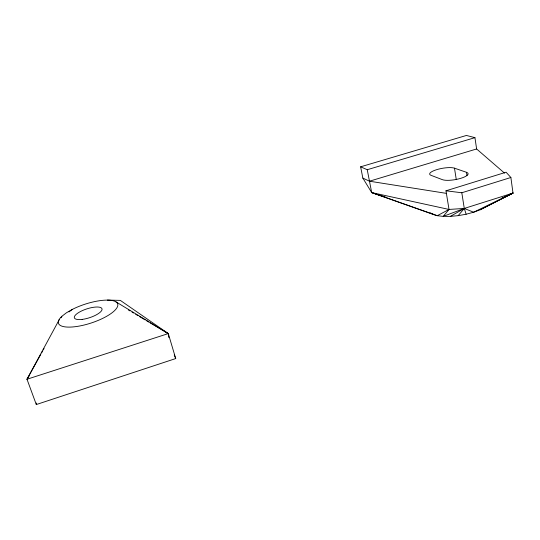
<?xml version="1.0" encoding="UTF-8"?>
<svg xmlns="http://www.w3.org/2000/svg" width="540" height="540" viewBox="0 0 540 540"><rect width="100%" height="100%" fill="white"/><g stroke="black" fill="none" stroke-linecap="round" stroke-linejoin="round"><path stroke-width="0.81" d="M107.406 300.091L120.326 300.382L168.291 333.592L175.723 358.56L36.302 404.548L27 379.249L59.42 319.349M168.851 337.568L168.291 333.592L27 379.249L40.79 354.362M41.6 352.897L42.41 351.432M43.22 349.967L44.037 348.502M61.067 317.756L61.877 316.298L66.366 312.829L72.232 309.44A31.172 9.902 -18.1 0 1 117.194 302.981A31.172 9.902 -18.1 0 1 83.767 325.114A31.172 9.902 -18.1 0 1 61.877 316.298M27 379.249L28.985 376.576M360.626 166.813L367.234 169.715L371.695 192.578L437.279 215.69L449.024 209.439L445.973 190.802L506.075 172.213L510.881 177.498L513 193.07L464.279 208.44L449.024 209.439L443.212 216.392L437.279 215.69L434.12 214.711L371.695 192.578L362.846 178.085L360.626 166.813L466.418 135.452L474.944 137.653L476.624 148.972L504.529 173.117M509.152 194.495L513 193.07L480.067 209.81L473.627 212.227L464.279 208.44L443.212 216.392L450.353 216.378L458.19 215.642L464.279 208.44L461.815 192.767L445.973 190.802M69.032 311.918L72.232 309.44M450.353 216.378L464.279 208.44L466.148 214.225L473.627 212.227L513 193.07L501.68 198.241M480.067 209.81L513 193.07M461.815 192.767L510.881 177.498M362.846 178.085L369.475 181.204L476.624 148.972M367.234 169.715L474.944 137.653M458.19 215.642L466.148 214.225M369.475 181.204L446.391 193.374M449.024 209.439L371.695 192.578L385.29 196.965M466.472 172.294A13.79 3.686 -9.9 0 1 460.843 178.301A13.79 3.686 -9.9 0 1 442.388 179.665L430.994 175.311A13.372 3.49 -10.2 0 1 436.846 169.614A13.372 3.49 -10.2 0 1 454.478 168.169L466.472 172.294L466.972 175.541M430.339 212.902L434.12 214.711M165.274 332.087L168.291 333.592L116.012 301.887M128.432 310L129.883 310.858M132.057 312.14L133.508 313.004M135.682 314.287L137.855 315.576M139.306 316.433L145.098 319.862M146.549 320.72L148.723 322.009M150.174 322.866L168.291 333.592M174.211 354.956L175.723 358.56M454.478 168.169L456.28 179.557M36.302 403.002L36.302 404.548M82.154 319.403A14.54 4.617 -18.1 0 0 102.026 308.894A14.54 4.617 -18.1 0 0 80.345 311.587A14.54 4.617 -18.1 0 0 82.154 319.403"/></g></svg>
